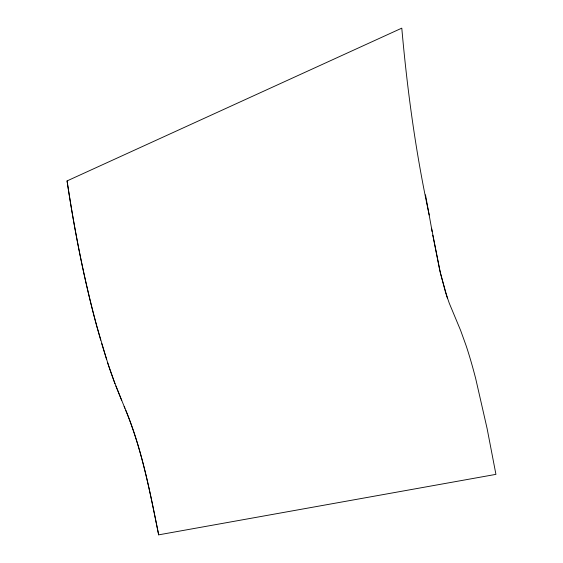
<?xml version="1.0" encoding="UTF-8"?>
<svg xmlns="http://www.w3.org/2000/svg" width="563" height="563" viewBox="0 0 563 563"><rect width="100%" height="100%" fill="white"/><g stroke="black" fill="none" stroke-linecap="round" stroke-linejoin="round"><path stroke-width="0.84" d="M100.7 340.151C85.696 287.96 75.132 234.588 67.067 180.913L401.792 28.15C407.338 90.96 415.895 153.417 429.231 215.024M125.746 410.272C142.172 450.133 150.117 492.801 158.667 534.85L495.933 474.363L487.115 428.591L475.672 378.512A97.132 12.351 77.9 0 0 466.101 345.619L460.604 330.382L449.316 303.323L445.558 292.471L439.731 270.177L432.792 235.172M124.944 408.309L115.865 385.972M121.721 400.511L114.106 381.334A172.707 21.957 77.9 0 1 111.39 373.797A169.217 21.514 77.9 0 1 108.575 365.542L107.617 362.635M124.142 406.359C141.552 447.36 149.913 491.393 158.667 534.85M114.993 383.692L108.575 365.542L101.706 343.592M447.395 298.094L440.505 273.555L431.561 228.268M106.646 359.651L96.632 325.646A147.921 18.804 77.9 0 1 90.453 301.691C80.727 261.837 73.141 221.477 67.067 180.913M425.494 194.847L432.173 231.703"/></g></svg>
